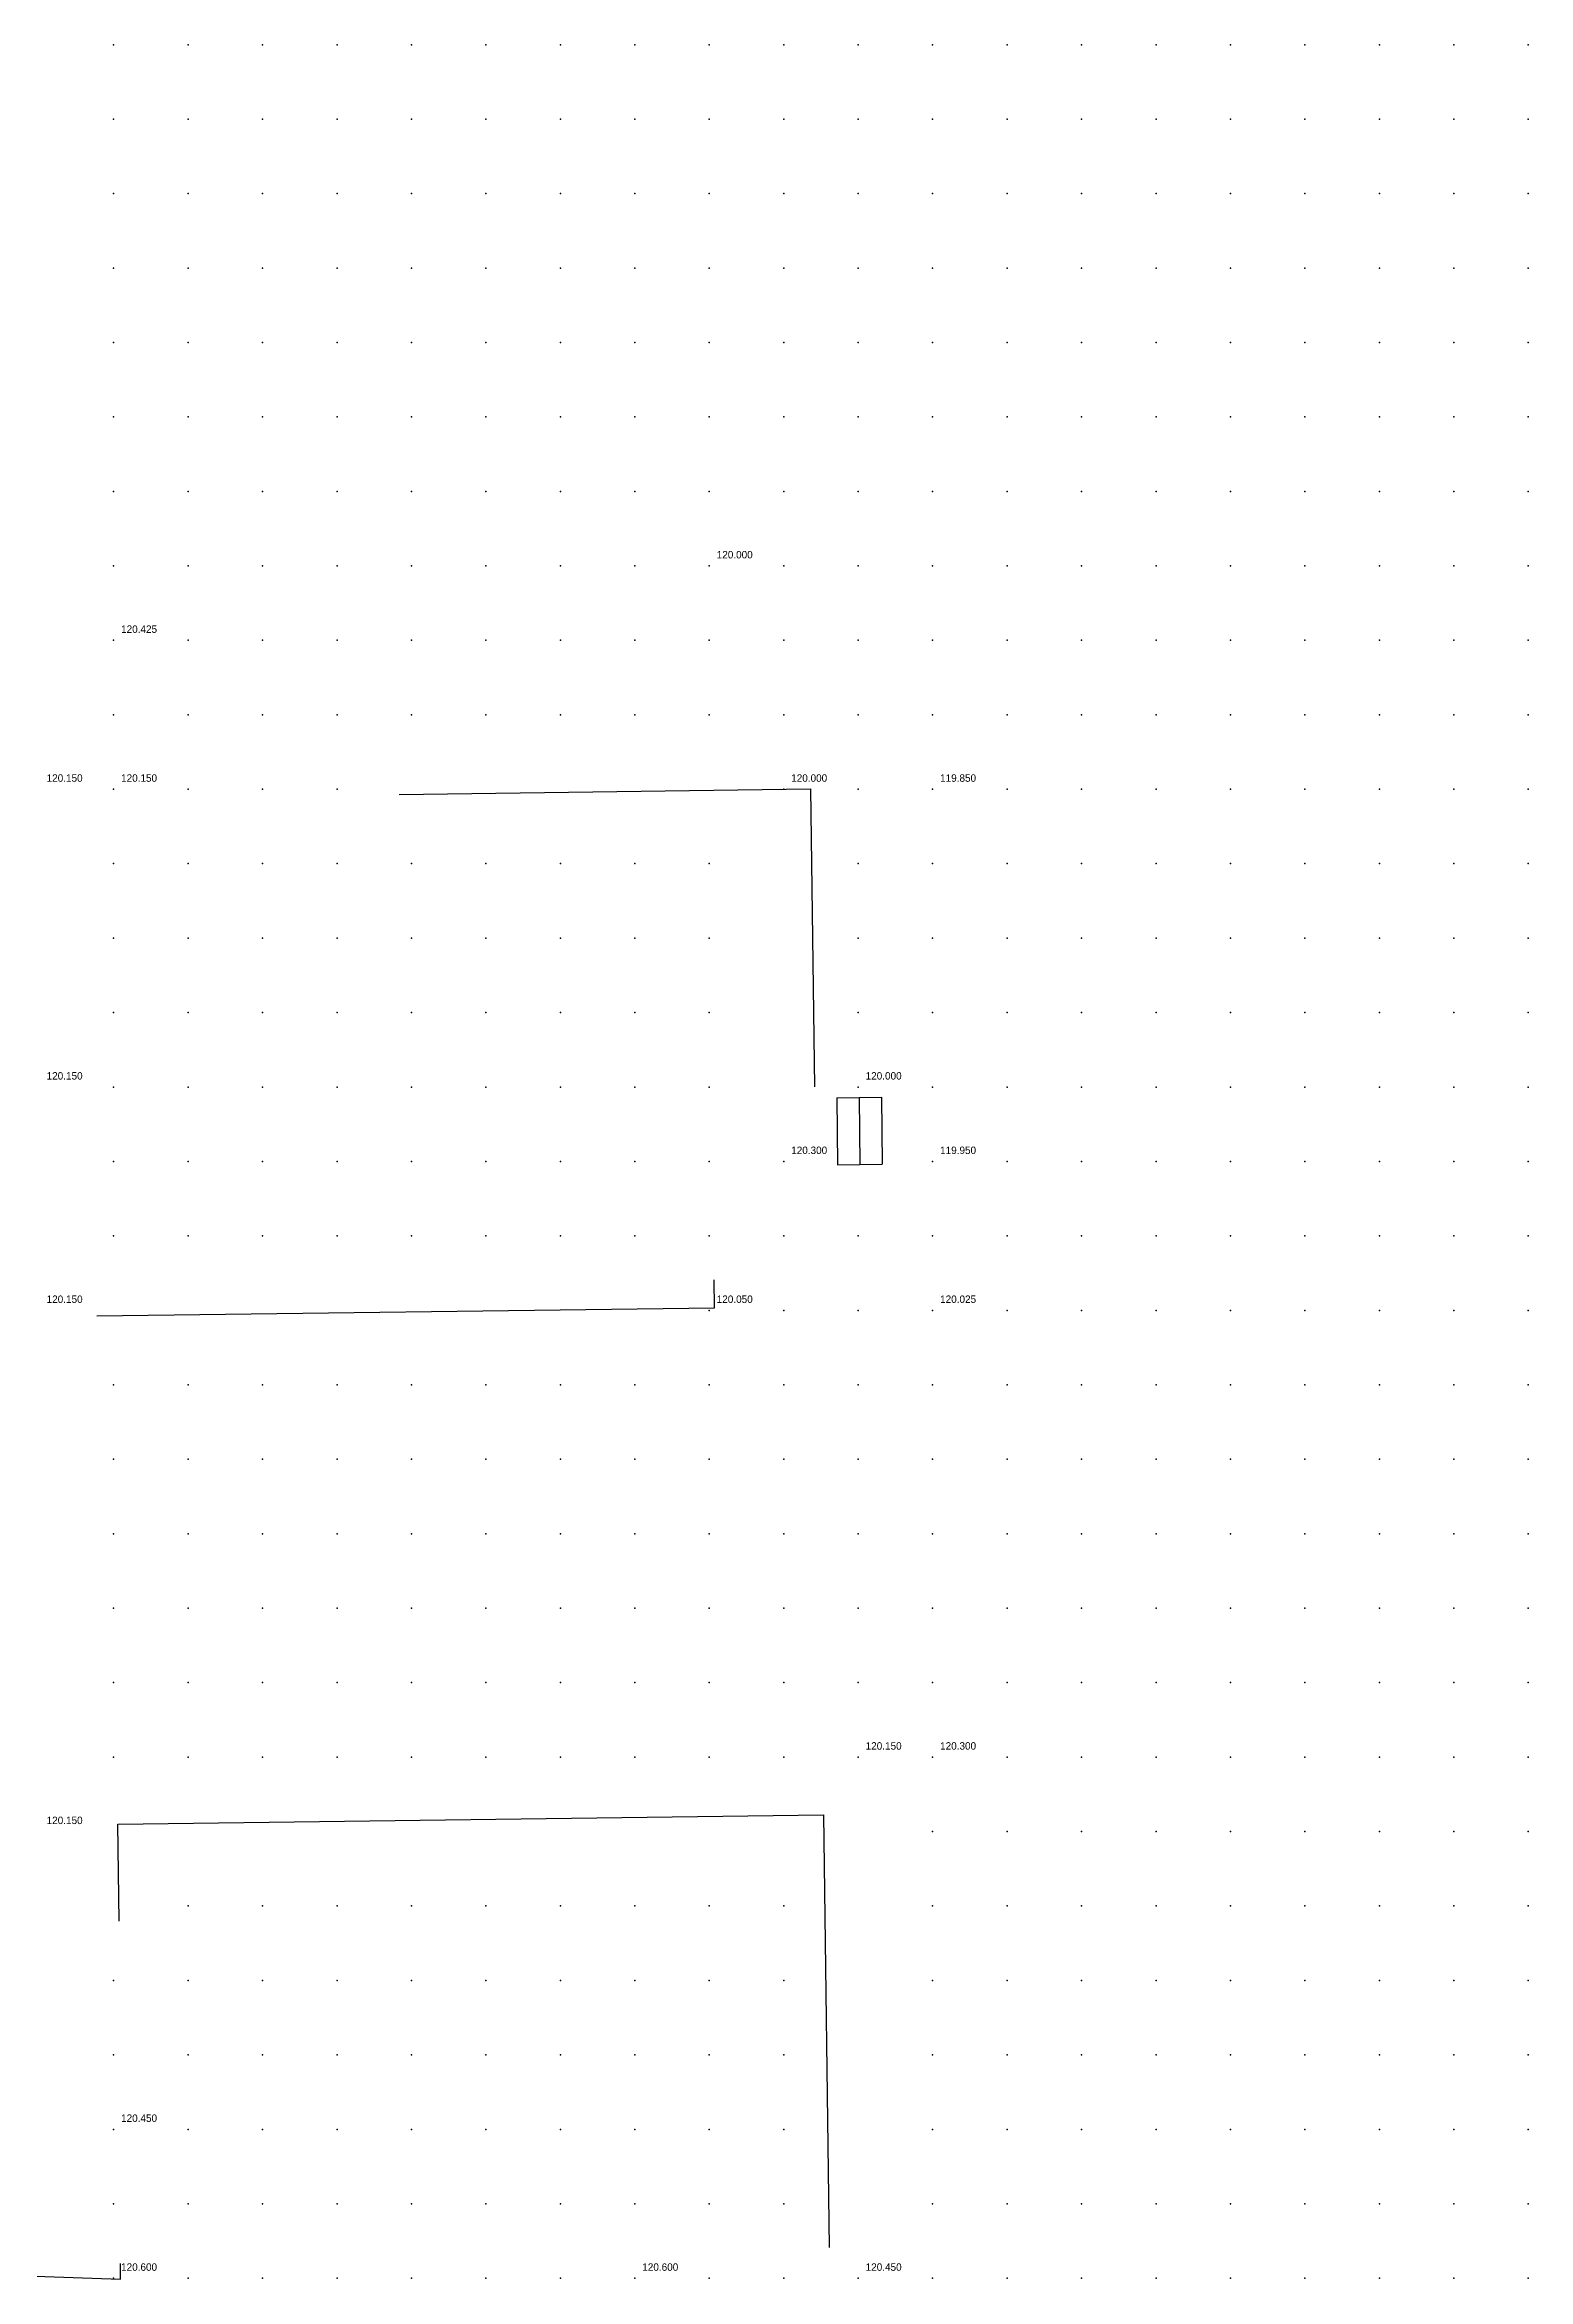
# Model space of a CAD drawing. Header units: metres. Extents: x 287878 to 288137, y 62805 to 63074.
# Drawn here: x 288014.07 to 288034, y 62978.99 to 63009 of the extents above; entities that cross this region are included whole.
import ezdxf

# ---------------------------------------------------------------- set-up
doc = ezdxf.new("R2010")
doc.units = ezdxf.units.M
for name, color, linetype in [('BARRIERS', 1, 'Continuous'), ('SURVEY_INTERP', 8, 'Continuous'), ('SURVEY_REAL', 3, 'Continuous')]:
    doc.layers.add(name, color=color, linetype=linetype)

msp = doc.modelspace()

# ---------------------------------------------------------------- linework, layer by layer
at = {"layer": 'BARRIERS'}
for p, q in [((288018.834, 62998.93), (288024.361, 62999.005)), ((288024.361, 62999.005), (288024.415, 62995.003)), ((288024.712, 62994.854), (288025.312, 62994.862)), ((288024.712, 62994.854), (288024.723, 62993.954)), ((288025.012, 62994.858), (288025.023, 62993.958)), ((288025.312, 62994.862), (288025.323, 62993.962)), ((288024.723, 62993.954), (288025.323, 62993.962)), ((288023.07, 62992.034), (288023.066, 62992.409)), ((288014.774, 62991.928), (288023.07, 62992.034)), ((288015.058, 62985.101), (288024.535, 62985.225)), ((288024.535, 62985.225), (288024.61, 62979.413)), ((288015.075, 62983.796), (288015.058, 62985.101)), ((288005.967, 62979.318), (288015.094, 62978.986)), ((288015.094, 62978.986), (288015.094, 62979.198))]:
    msp.add_line(p, q, dxfattribs=at)
at = {"layer": 'SURVEY_INTERP'}
for p in [(288015, 63009, 120.219), (288016, 63009, 120.09), (288017, 63009, 120.008), (288018, 63009, 120.003), (288019, 63009, 120.029), (288020, 63009, 119.935), (288021, 63009, 119.788), (288022, 63009, 119.668), (288023, 63009, 119.573), (288024, 63009, 119.495), (288025, 63009, 119.426), (288026, 63009, 119.363), (288027, 63009, 119.305), (288028, 63009, 119.251), (288029, 63009, 119.203), (288030, 63009, 119.16), (288031, 63009, 119.124), (288032, 63009, 119.099), (288033, 63009, 119.085), (288034, 63009, 119.068), (288015, 63008, 120.126), (288016, 63008, 120.047), (288017, 63008, 119.981), (288018, 63008, 119.941), (288019, 63008, 119.909), (288020, 63008, 119.846), (288021, 63008, 119.757), (288022, 63008, 119.67), (288023, 63008, 119.592), (288024, 63008, 119.522), (288025, 63008, 119.457), (288026, 63008, 119.396), (288027, 63008, 119.338), (288028, 63008, 119.284), (288029, 63008, 119.233), (288030, 63008, 119.187), (288031, 63008, 119.146), (288032, 63008, 119.11), (288033, 63008, 119.079), (288034, 63008, 119.048), (288015, 63007, 120.073), (288016, 63007, 120.015), (288017, 63007, 119.958), (288018, 63007, 119.909), (288019, 63007, 119.861), (288020, 63007, 119.805), (288021, 63007, 119.741), (288022, 63007, 119.676), (288023, 63007, 119.613), (288024, 63007, 119.552), (288025, 63007, 119.491), (288026, 63007, 119.432), (288027, 63007, 119.374), (288028, 63007, 119.319), (288029, 63007, 119.266), (288030, 63007, 119.218), (288031, 63007, 119.173), (288032, 63007, 119.132), (288033, 63007, 119.094), (288034, 63007, 119.057), (288015, 63006, 120.051), (288016, 63006, 120.002), (288017, 63006, 119.95), (288018, 63006, 119.899), (288019, 63006, 119.848), (288020, 63006, 119.797), (288021, 63006, 119.745), (288022, 63006, 119.695), (288023, 63006, 119.644), (288024, 63006, 119.59), (288025, 63006, 119.532), (288026, 63006, 119.472), (288027, 63006, 119.413), (288028, 63006, 119.357), (288029, 63006, 119.303), (288030, 63006, 119.252), (288031, 63006, 119.205), (288032, 63006, 119.161), (288033, 63006, 119.121), (288034, 63006, 119.082), (288015, 63005, 120.054), (288016, 63005, 120.009), (288017, 63005, 119.959), (288018, 63005, 119.906), (288019, 63005, 119.855), (288020, 63005, 119.807), (288021, 63005, 119.765), (288022, 63005, 119.729), (288023, 63005, 119.691), (288024, 63005, 119.642), (288025, 63005, 119.582), (288026, 63005, 119.518), (288027, 63005, 119.456), (288028, 63005, 119.397), (288029, 63005, 119.342), (288030, 63005, 119.289), (288031, 63005, 119.241), (288032, 63005, 119.196), (288033, 63005, 119.154), (288034, 63005, 119.116), (288015, 63004, 120.083), (288016, 63004, 120.04), (288017, 63004, 119.985), (288018, 63004, 119.927), (288019, 63004, 119.872), (288020, 63004, 119.827), (288021, 63004, 119.797), (288022, 63004, 119.785), (288023, 63004, 119.769), (288024, 63004, 119.718), (288025, 63004, 119.643), (288026, 63004, 119.569), (288027, 63004, 119.502), (288028, 63004, 119.44), (288029, 63004, 119.383), (288030, 63004, 119.329), (288031, 63004, 119.279), (288032, 63004, 119.233), (288033, 63004, 119.193), (288034, 63004, 119.156), (288015, 63003, 120.149), (288016, 63003, 120.101), (288017, 63003, 120.028), (288018, 63003, 119.956), (288019, 63003, 119.895), (288020, 63003, 119.85), (288021, 63003, 119.834), (288022, 63003, 119.863), (288023, 63003, 119.897), (288024, 63003, 119.821), (288025, 63003, 119.708), (288026, 63003, 119.62), (288027, 63003, 119.549), (288028, 63003, 119.485), (288029, 63003, 119.425), (288030, 63003, 119.369), (288031, 63003, 119.318), (288032, 63003, 119.273), (288033, 63003, 119.233), (288034, 63003, 119.201), (288015, 63002, 120.28), (288016, 63002, 120.197), (288017, 63002, 120.08), (288018, 63002, 119.987), (288019, 63002, 119.917), (288020, 63002, 119.869), (288021, 63002, 119.858), (288022, 63002, 119.916), (288024, 63002, 119.89), (288025, 63002, 119.75), (288026, 63002, 119.664), (288027, 63002, 119.598), (288028, 63002, 119.533), (288029, 63002, 119.469), (288030, 63002, 119.41), (288031, 63002, 119.358), (288032, 63002, 119.312), (288033, 63002, 119.275), (288034, 63002, 119.248), (288016, 63001, 120.262), (288017, 63001, 120.111), (288018, 63001, 120.01), (288019, 63001, 119.934), (288020, 63001, 119.882), (288021, 63001, 119.86), (288022, 63001, 119.881), (288023, 63001, 119.908), (288024, 63001, 119.842), (288025, 63001, 119.761), (288026, 63001, 119.711), (288027, 63001, 119.655), (288028, 63001, 119.584), (288029, 63001, 119.514), (288030, 63001, 119.451), (288031, 63001, 119.397), (288032, 63001, 119.352), (288033, 63001, 119.317), (288034, 63001, 119.294), (288015, 63000, 120.225), (288016, 63000, 120.187), (288017, 63000, 120.103), (288018, 63000, 120.017), (288019, 63000, 119.945), (288020, 63000, 119.89), (288021, 63000, 119.856), (288022, 63000, 119.84), (288023, 63000, 119.827), (288024, 63000, 119.798), (288025, 63000, 119.782), (288026, 63000, 119.787), (288027, 63000, 119.729), (288028, 63000, 119.637), (288029, 63000, 119.556), (288030, 63000, 119.489), (288031, 63000, 119.435), (288032, 63000, 119.391), (288033, 63000, 119.358), (288034, 63000, 119.338), (288016, 62999, 120.14), (288017, 62999, 120.085), (288018, 62999, 120.014), (288025, 62999, 119.808), (288027, 62999, 119.779), (288028, 62999, 119.673), (288029, 62999, 119.589), (288030, 62999, 119.523), (288031, 62999, 119.47), (288032, 62999, 119.429), (288033, 62999, 119.4), (288034, 62999, 119.383), (288015, 62998, 120.14), (288016, 62998, 120.116), (288017, 62998, 120.066), (288018, 62998, 120.007), (288019, 62998, 119.95), (288020, 62998, 119.903), (288021, 62998, 119.867), (288022, 62998, 119.841), (288023, 62998, 119.822), (288025, 62998, 119.802), (288026, 62998, 119.804), (288027, 62998, 119.759), (288028, 62998, 119.685), (288029, 62998, 119.614), (288030, 62998, 119.553), (288031, 62998, 119.504), (288032, 62998, 119.467), (288033, 62998, 119.444), (288034, 62998, 119.435), (288015, 62997, 120.123), (288016, 62997, 120.093), (288017, 62997, 120.05), (288018, 62997, 119.999), (288019, 62997, 119.951), (288020, 62997, 119.911), (288021, 62997, 119.883), (288022, 62997, 119.867), (288023, 62997, 119.858), (288025, 62997, 119.824), (288026, 62997, 119.796), (288027, 62997, 119.756), (288028, 62997, 119.7), (288029, 62997, 119.639), (288030, 62997, 119.582), (288031, 62997, 119.536), (288032, 62997, 119.504), (288033, 62997, 119.491), (288034, 62997, 119.499), (288015, 62996, 120.122), (288016, 62996, 120.085), (288017, 62996, 120.041), (288018, 62996, 119.994), (288019, 62996, 119.952), (288020, 62996, 119.92), (288021, 62996, 119.904), (288022, 62996, 119.907), (288023, 62996, 119.927), (288025, 62996, 119.896), (288026, 62996, 119.85), (288027, 62996, 119.798), (288028, 62996, 119.735), (288029, 62996, 119.67), (288030, 62996, 119.611), (288031, 62996, 119.566), (288032, 62996, 119.539), (288033, 62996, 119.536), (288034, 62996, 119.569), (288015, 62995, 120.13), (288016, 62995, 120.084), (288017, 62995, 120.036), (288018, 62995, 119.992), (288019, 62995, 119.955), (288020, 62995, 119.93), (288021, 62995, 119.925), (288022, 62995, 119.957), (288023, 62995, 120.04), (288026, 62995, 119.922), (288027, 62995, 119.862), (288028, 62995, 119.78), (288029, 62995, 119.703), (288030, 62995, 119.64), (288031, 62995, 119.594), (288032, 62995, 119.57), (288033, 62995, 119.575), (288034, 62995, 119.621), (288015, 62994, 120.12), (288016, 62994, 120.078), (288017, 62994, 120.032), (288018, 62994, 119.991), (288019, 62994, 119.957), (288020, 62994, 119.936), (288021, 62994, 119.939), (288022, 62994, 119.987), (288023, 62994, 120.127), (288027, 62994, 119.905), (288028, 62994, 119.814), (288029, 62994, 119.731), (288030, 62994, 119.664), (288031, 62994, 119.618), (288032, 62994, 119.596), (288033, 62994, 119.604), (288034, 62994, 119.648), (288015, 62993, 120.109), (288016, 62993, 120.07), (288017, 62993, 120.028), (288018, 62993, 119.99), (288019, 62993, 119.959), (288020, 62993, 119.939), (288021, 62993, 119.94), (288022, 62993, 119.973), (288023, 62993, 120.053), (288024, 62993, 120.107), (288025, 62993, 120.011), (288026, 62993, 119.964), (288027, 62993, 119.916), (288028, 62993, 119.832), (288029, 62993, 119.749), (288030, 62993, 119.682), (288031, 62993, 119.637), (288032, 62993, 119.616), (288033, 62993, 119.628), (288034, 62993, 119.681), (288024, 62992, 119.979), (288025, 62992, 119.982), (288027, 62992, 119.943), (288028, 62992, 119.84), (288029, 62992, 119.757), (288030, 62992, 119.694), (288031, 62992, 119.651), (288032, 62992, 119.631), (288033, 62992, 119.644), (288034, 62992, 119.707), (288015, 62991, 120.108), (288016, 62991, 120.067), (288017, 62991, 120.029), (288018, 62991, 119.993), (288019, 62991, 119.963), (288020, 62991, 119.941), (288021, 62991, 119.928), (288022, 62991, 119.925), (288023, 62991, 119.929), (288024, 62991, 119.934), (288025, 62991, 119.946), (288026, 62991, 119.958), (288027, 62991, 119.907), (288028, 62991, 119.829), (288029, 62991, 119.759), (288030, 62991, 119.702), (288031, 62991, 119.661), (288032, 62991, 119.641), (288033, 62991, 119.648), (288034, 62991, 119.694), (288015, 62990, 120.114), (288016, 62990, 120.073), (288017, 62990, 120.034), (288018, 62990, 119.999), (288019, 62990, 119.968), (288020, 62990, 119.945), (288021, 62990, 119.929), (288022, 62990, 119.92), (288023, 62990, 119.918), (288024, 62990, 119.918), (288025, 62990, 119.917), (288026, 62990, 119.905), (288027, 62990, 119.871), (288028, 62990, 119.818), (288029, 62990, 119.761), (288030, 62990, 119.71), (288031, 62990, 119.671), (288032, 62990, 119.649), (288033, 62990, 119.648), (288034, 62990, 119.668), (288015, 62989, 120.122), (288016, 62989, 120.081), (288017, 62989, 120.043), (288018, 62989, 120.007), (288019, 62989, 119.976), (288020, 62989, 119.952), (288021, 62989, 119.936), (288022, 62989, 119.929), (288023, 62989, 119.929), (288024, 62989, 119.934), (288025, 62989, 119.935), (288026, 62989, 119.92), (288027, 62989, 119.884), (288028, 62989, 119.832), (288029, 62989, 119.774), (288030, 62989, 119.722), (288031, 62989, 119.682), (288032, 62989, 119.659), (288033, 62989, 119.654), (288034, 62989, 119.664), (288015, 62988, 120.132), (288016, 62988, 120.093), (288017, 62988, 120.054), (288018, 62988, 120.019), (288019, 62988, 119.987), (288020, 62988, 119.963), (288021, 62988, 119.949), (288022, 62988, 119.946), (288023, 62988, 119.959), (288024, 62988, 119.985), (288025, 62988, 120.008), (288026, 62988, 120.002), (288027, 62988, 119.951), (288028, 62988, 119.874), (288029, 62988, 119.798), (288030, 62988, 119.738), (288031, 62988, 119.696), (288032, 62988, 119.673), (288033, 62988, 119.672), (288034, 62988, 119.689), (288015, 62987, 120.143), (288016, 62987, 120.108), (288017, 62987, 120.069), (288018, 62987, 120.033), (288019, 62987, 120.001), (288020, 62987, 119.977), (288021, 62987, 119.964), (288022, 62987, 119.968), (288023, 62987, 119.997), (288024, 62987, 120.056), (288025, 62987, 120.113), (288026, 62987, 120.146), (288027, 62987, 120.063), (288028, 62987, 119.931), (288029, 62987, 119.827), (288030, 62987, 119.754), (288031, 62987, 119.709), (288032, 62987, 119.689), (288033, 62987, 119.699), (288034, 62987, 119.742), (288015, 62986, 120.152), (288016, 62986, 120.124), (288017, 62986, 120.086), (288018, 62986, 120.049), (288019, 62986, 120.017), (288020, 62986, 119.993), (288021, 62986, 119.98), (288022, 62986, 119.985), (288023, 62986, 120.02), (288024, 62986, 120.096), (288027, 62986, 120.143), (288028, 62986, 119.965), (288029, 62986, 119.844), (288030, 62986, 119.765), (288031, 62986, 119.719), (288032, 62986, 119.703), (288033, 62986, 119.728), (288034, 62986, 119.81), (288026, 62985, 120.155), (288027, 62985, 120.077), (288028, 62985, 119.946), (288029, 62985, 119.84), (288030, 62985, 119.767), (288031, 62985, 119.722), (288032, 62985, 119.709), (288033, 62985, 119.741), (288034, 62985, 119.848), (288016, 62984, 120.163), (288017, 62984, 120.129), (288018, 62984, 120.092), (288019, 62984, 120.06), (288020, 62984, 120.037), (288021, 62984, 120.022), (288022, 62984, 120.014), (288023, 62984, 120.017), (288024, 62984, 120.031), (288026, 62984, 120.037), (288027, 62984, 119.985), (288028, 62984, 119.904), (288029, 62984, 119.825), (288030, 62984, 119.761), (288031, 62984, 119.719), (288032, 62984, 119.704), (288033, 62984, 119.728), (288034, 62984, 119.81), (288015, 62983, 120.24), (288016, 62983, 120.213), (288017, 62983, 120.165), (288018, 62983, 120.121), (288019, 62983, 120.091), (288020, 62983, 120.073), (288021, 62983, 120.061), (288022, 62983, 120.049), (288023, 62983, 120.035), (288024, 62983, 120.022), (288026, 62983, 119.981), (288027, 62983, 119.936), (288028, 62983, 119.876), (288029, 62983, 119.811), (288030, 62983, 119.754), (288031, 62983, 119.712), (288032, 62983, 119.691), (288033, 62983, 119.699), (288034, 62983, 119.739), (288015, 62982, 120.358), (288016, 62982, 120.297), (288017, 62982, 120.209), (288018, 62982, 120.153), (288019, 62982, 120.129), (288020, 62982, 120.125), (288021, 62982, 120.127), (288022, 62982, 120.119), (288023, 62982, 120.093), (288024, 62982, 120.057), (288026, 62982, 119.985), (288027, 62982, 119.936), (288028, 62982, 119.875), (288029, 62982, 119.811), (288030, 62982, 119.751), (288031, 62982, 119.705), (288032, 62982, 119.676), (288033, 62982, 119.668), (288034, 62982, 119.68), (288016, 62981, 120.357), (288017, 62981, 120.237), (288018, 62981, 120.18), (288019, 62981, 120.174), (288020, 62981, 120.2), (288021, 62981, 120.235), (288022, 62981, 120.245), (288023, 62981, 120.199), (288024, 62981, 120.135), (288026, 62981, 120.047), (288027, 62981, 119.987), (288028, 62981, 119.908), (288029, 62981, 119.827), (288030, 62981, 119.755), (288031, 62981, 119.7), (288032, 62981, 119.662), (288033, 62981, 119.644), (288034, 62981, 119.644), (288015, 62980, 120.369), (288016, 62980, 120.309), (288017, 62980, 120.228), (288018, 62980, 120.198), (288019, 62980, 120.224), (288020, 62980, 120.295), (288021, 62980, 120.384), (288022, 62980, 120.442), (288023, 62980, 120.348), (288024, 62980, 120.234), (288026, 62980, 120.19), (288027, 62980, 120.108), (288028, 62980, 119.979), (288029, 62980, 119.859), (288030, 62980, 119.765), (288031, 62980, 119.696), (288032, 62980, 119.65), (288033, 62980, 119.625), (288034, 62980, 119.622), (288016, 62979, 120.236), (288017, 62979, 120.202), (288018, 62979, 120.206), (288019, 62979, 120.271), (288020, 62979, 120.395), (288021, 62979, 120.501), (288023, 62979, 120.446), (288024, 62979, 120.309), (288026, 62979, 120.467), (288027, 62979, 120.316), (288028, 62979, 120.075), (288029, 62979, 119.895), (288030, 62979, 119.773), (288031, 62979, 119.69), (288032, 62979, 119.637), (288033, 62979, 119.607), (288034, 62979, 119.603)]:
    msp.add_point(p, dxfattribs=at)
at = {"layer": 'SURVEY_REAL'}
for p in [(288023, 63002, 120), (288015, 63001, 120.425), (288015, 62999, 120.15), (288024, 62999, 120), (288026, 62999, 119.85), (288025, 62995, 120), (288024, 62994, 120.3), (288026, 62994, 119.95), (288023, 62992, 120.05), (288026, 62992, 120.025), (288025, 62986, 120.15), (288026, 62986, 120.3), (288015, 62981, 120.45), (288015, 62979, 120.6), (288022, 62979, 120.6), (288025, 62979, 120.45)]:
    msp.add_point(p, dxfattribs=at)

# ---------------------------------------------------------------- texts
for s, p in [('120.000', (288023.1, 63002.1, 120)), ('120.425', (288015.1, 63001.1, 120.425)), ('120.150', (288014.1, 62999.1, 120.15)), ('120.150', (288015.1, 62999.1, 120.15)), ('120.000', (288024.1, 62999.1, 120)), ('119.850', (288026.1, 62999.1, 119.85)), ('120.150', (288014.1, 62995.1, 120.15)), ('120.000', (288025.1, 62995.1, 120)), ('120.300', (288024.1, 62994.1, 120.3)), ('119.950', (288026.1, 62994.1, 119.95)), ('120.150', (288014.1, 62992.1, 120.15)), ('120.050', (288023.1, 62992.1, 120.05)), ('120.025', (288026.1, 62992.1, 120.025)), ('120.150', (288025.1, 62986.1, 120.15)), ('120.300', (288026.1, 62986.1, 120.3)), ('120.150', (288014.1, 62985.1, 120.15)), ('120.450', (288015.1, 62981.1, 120.45)), ('120.600', (288015.1, 62979.1, 120.6)), ('120.600', (288022.1, 62979.1, 120.6)), ('120.450', (288025.1, 62979.1, 120.45))]:
    msp.add_text(s, height=0.1, dxfattribs=at).set_placement(p)

doc.saveas('drawing.dxf')
